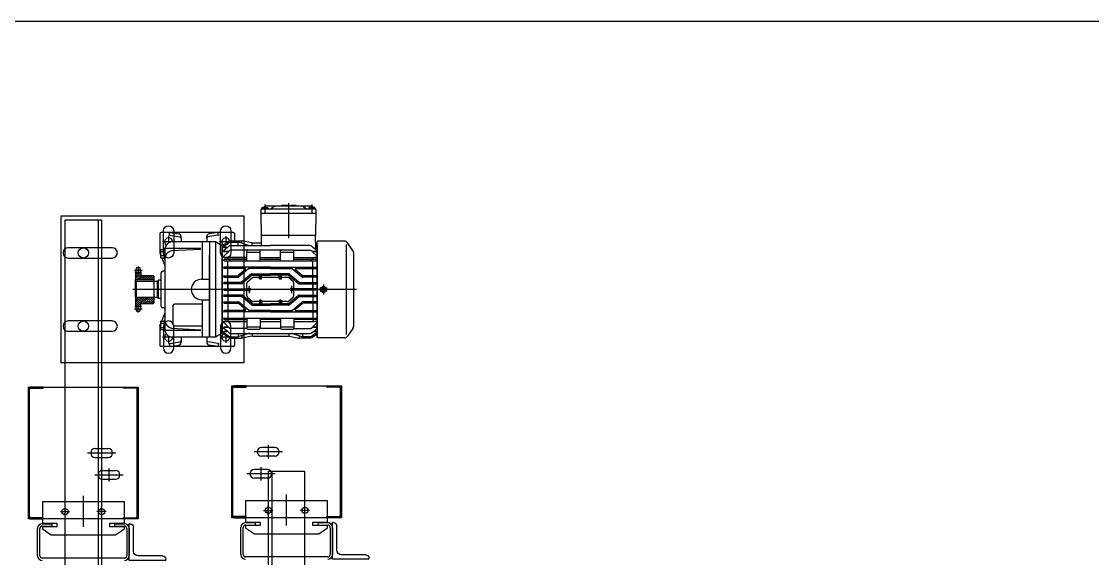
# Model space of a CAD drawing. Header units: millimetres. Extents: x -47382 to 204618, y -51045 to 127155.
# Drawn here: x 135784 to 137246, y 27938 to 28671 of the extents above; entities that cross this region are included whole.
import ezdxf

# ---------------------------------------------------------------- set-up
doc = ezdxf.new("R2010")
doc.units = ezdxf.units.MM
doc.header["$LTSCALE"] = 300
doc.header["$MEASUREMENT"] = 0
doc.header["$PDSIZE"] = -10
doc.layers.get('0').update_dxf_attribs({"linetype": 'CONTINUOUS'})
doc.layers.add('A-DETL-PEN8', color=8, linetype='CONTINUOUS')
doc.layers.add('A-ST-CONC', color=2, linetype='CONTINUOUS')

# ---------------------------------------------------------------- blocks, each defined once
blk = doc.blocks.new('SD')
for p, q in [((721.2, -129.6), (721.2, -146.8)), ((722.3, -127.3), (728.1, -122.4)), ((730.1, -121.7), (776.4, -121.7)), ((784.1, -127.3), (778.3, -122.4)), ((785.2, -129.6), (785.2, -146.8)), ((722.3, -149.1), (728.1, -154)), ((730.1, -154.7), (776.4, -154.7)), ((784.1, -149.1), (778.3, -154))]:
    blk.add_line(p, q)
for centre, start, end in [((724.2, -129.6), 130, 180), ((730.1, -124.7), 90, 130), ((776.4, -124.7), 50, 90), ((782.2, -129.6), 0, 50), ((724.2, -146.8), 180, 230), ((730.1, -151.7), 230, 270), ((776.4, -151.7), 270, 310), ((782.2, -146.8), 310, 0)]:
    blk.add_arc(centre, 3, start, end)
blk = doc.blocks.new('L50x6')
for p, q in [((0, 50), (1.5, 50)), ((0, 50), (0, 0)), ((6, 45.5), (6, 12.5)), ((0, 0), (50, 0)), ((12.5, 6), (45.5, 6)), ((50, 1.5), (50, 0))]:
    blk.add_line(p, q)
for centre, radius, start, end in [((1.5, 45.5), 4.5, 0, 90), ((12.5, 12.5), 6.5, 180, 270), ((45.5, 1.5), 4.5, 0, 90)]:
    blk.add_arc(centre, radius, start, end)
blk = doc.blocks.new('G$C69974227')
at = {"layer": 'A-DETL-PEN8'}
h = blk.add_hatch(color=256, dxfattribs=at)
h.paths.add_polyline_path([(1229, 4047.9), (1229, 4048.4), (1221.6, 4048.4), (1221.6, 4047.9)])
h.paths.add_polyline_path([(1208.9, 4048.4), (1208.9, 4047.9), (1219.7, 4047.9), (1219.7, 4048.4)])
h = blk.add_hatch(dxfattribs=at)
h.set_pattern_fill('ANSI31', color=256, scale=0.6, angle=180)
h.set_pattern_definition([(225, (519959.044, 36485.4222), (1.347038418, -1.347038418), [])])
h.paths.add_polyline_path([(1009.7, 3922.9), (1009.7, 3910.5), (1016.9, 3910.5), (1016.9, 3914.9), (1033.7, 3914.9), (1034.7, 3915.9), (1034.7, 3922.9)])
h.paths.add_polyline_path([(1034.7, 3947.4), (1034.7, 3951.9), (1033.7, 3952.9), (1016.9, 3952.9), (1016.9, 3957.4), (1009.7, 3957.4), (1009.7, 3947.4)])
for p, q in [((1218.2, 4051.9, 51500), (1218.2, 4003.9, 51500)), ((1180.8, 4043.1, 51500), (1180.7, 4037.9, 51500)), ((1255.7, 4037.9, 51500), (1180.7, 4037.9, 51500)), ((1180.7, 4037.9, 51500), (1181.2, 4007.9, 51500)), ((1255.5, 4043.4, 51500), (1180.9, 4043.4, 51500)), ((1181.2, 4043.8, 51500), (1181.9, 4044.5, 51500)), ((1181.9, 4045.5, 51500), (1182.5, 4045.8, 51500)), ((1183.6, 4045.8, 51500), (1185.9, 4047.7, 51500)), ((1186.2, 4049.9, 51500), (1186.2, 4039.1, 51500)), ((1249.8, 4047.9, 51500), (1186.5, 4047.9, 51500)), ((1190, 4045.5, 51500), (1189.5, 4045.8, 51500)), ((1193.2, 4043.4, 51500), (1198.8, 4047.9, 51500)), ((1219.7, 4048.4, 51500), (1208.9, 4048.4, 51500)), ((1208.9, 4048.4, 51500), (1208.9, 4047.9, 51500)), ((1229, 4047.9, 51500), (1208.9, 4047.9, 51500)), ((1219.7, 4048.4, 51500), (1219.7, 4047.9, 51500)), ((1221.6, 4048.4, 51500), (1221.6, 4047.9, 51500)), ((1229, 4048.4, 51500), (1221.6, 4048.4, 51500)), ((1229, 4048.4, 51500), (1229, 4047.9, 51500)), ((1243.2, 4043.4, 51500), (1237.5, 4047.9, 51500)), ((1246.1, 4045.5, 51500), (1246.7, 4045.8, 51500)), ((1250.2, 4049.9, 51500), (1250.2, 4039.1, 51500)), ((1252.7, 4045.8, 51500), (1250.4, 4047.7, 51500)), ((1254.2, 4045.5, 51500), (1253.7, 4045.8, 51500)), ((1255.2, 4043.8, 51500), (1254.2, 4044.6, 51500)), ((1255.7, 4037.9, 51500), (1255.2, 4007.9, 51500)), ((1255.6, 4043.1, 51500), (1255.7, 4037.9, 51500)), ((1157.7, 4033.9, 51500), (907.7, 4033.9, 51500)), ((907.7, 4033.9, 51500), (907.7, 3833.9, 51500)), ((913.3, 4028.9, 51500), (963.3, 4028.9, 51500)), ((913.3, 386.9, 51500), (913.3, 4028.9, 51500)), ((958.3, 4028.9, 51500), (958.3, 386.9, 51500)), ((963.3, 4028.9, 51500), (963.3, 386.9, 51500)), ((1157.7, 3833.9, 51500), (1157.7, 4033.9, 51500)), ((1042.7, 4009.9, 51500), (1042.7, 3983.9, 51500)), ((1142.7, 4011.9, 51500), (1044.7, 4011.9, 51500)), ((1056, 4008.5, 51500), (1056, 4011.5, 51500)), ((1056, 4008, 51500), (1067.7, 4006.1, 51500)), ((1056.7, 4011.9, 51500), (1068.3, 4010, 51500)), ((1056.7, 4007.9, 51500), (1070, 4005.7, 51500)), ((1121.7, 4007.9, 51500), (1108.3, 4005.7, 51500)), ((1121.7, 4011.9, 51500), (1110, 4010, 51500)), ((1121.7, 4011.9, 51500), (1110, 4010, 51500)), ((1122.3, 4008, 51500), (1110.7, 4006.1, 51500)), ((1122.3, 4008.5, 51500), (1122.3, 4011.5, 51500)), ((1144.7, 4009.9, 51500), (1144.7, 4000.4, 51500)), ((1181.2, 4007.9, 51500), (1180.9, 3993.9, 51500)), ((1181.2, 4007.9, 51500), (1255.2, 4007.9, 51500)), ((1255.5, 3988.7, 51500), (1255.2, 4007.9, 51500)), ((1063, 3998.9, 51500), (1046.4, 3998.9, 51500)), ((1054.7, 4006.9, 51500), (1054.7, 3997.6, 51500)), ((1110.7, 3998.9, 51500), (1059.7, 3998.9, 51500)), ((1071.7, 4003.7, 51500), (1071.7, 4006.1, 51500)), ((1071.7, 4003.7, 51500), (1071.7, 3998.9, 51500)), ((1100.6, 3998.9, 51500), (1100.6, 3947.9, 51500)), ((1106.7, 4006.1, 51500), (1106.7, 3998.9, 51500)), ((1106.7, 4003.7, 51500), (1106.7, 4006.1, 51500)), ((1110.7, 3998.9, 51500), (1110.7, 3980.9, 51500)), ((1118.7, 3998.9, 51500), (1110.7, 3998.9, 51500)), ((1110.7, 3998.9, 51500), (1110.7, 3868.9, 51500)), ((1110.7, 3997.2, 51500), (1110.7, 3870.7, 51500)), ((1118.7, 3998.9, 51500), (1118.7, 3868.9, 51500)), ((1127.7, 3993.4, 51500), (1118.7, 3998.9, 51500)), ((1136.2, 3998.9, 51500), (1124.4, 3998.9, 51500)), ((1127.7, 3994.4, 51500), (1132.5, 3994.4, 51500)), ((1127.7, 3994.4, 51500), (1127.7, 3873.4, 51500)), ((1127.7, 3994.4, 51500), (1127.7, 3873.4, 51500)), ((1127.7, 3994.4, 51500), (1132.5, 3994.4, 51500)), ((1127.7, 3993.9, 51500), (1127.7, 3873.9, 51500)), ((1127.7, 3991.9, 51500), (1127.7, 3993.9, 51500)), ((1127.7, 3991.9, 51500), (1127.7, 3993.9, 51500)), ((1127.7, 3991.9, 51500), (1127.7, 3993.9, 51500)), ((1127.7, 3993.9, 51500), (1127.7, 3873.9, 51500)), ((1127.7, 3993.4, 51500), (1127.7, 3874.4, 51500)), ((1137, 3999.5, 51500), (1129.7, 3994.4, 51500)), ((1137, 3999.5, 51500), (1129.7, 3994.4, 51500)), ((1129.9, 3992.7, 51500), (1136.9, 3997.6, 51500)), ((1136.9, 3992.8, 51500), (1129.9, 3987.1, 51500)), ((1132.7, 4006.9, 51500), (1132.7, 3996.5, 51500)), ((1139.8, 4000.4, 51500), (1154, 4000.4, 51500)), ((1139.8, 3998.5, 51500), (1149.1, 3998.5, 51500)), ((1140, 3993.9, 51500), (1193.7, 3993.9, 51500)), ((1149.9, 3993.9, 51500), (1149.9, 3998.4, 51500)), ((1163.7, 3994.1, 51500), (1150.6, 3998.3, 51500)), ((1154.5, 3997, 51500), (1154.5, 4000.4, 51500)), ((1168.2, 3997.8, 51500), (1155, 4000.3, 51500)), ((1168.7, 3993.9, 51500), (1168.7, 3997.7, 51500)), ((1169.1, 3997.7, 51500), (1181, 3997.7, 51500)), ((1247.3, 3993.9, 51500), (1193.7, 3993.9, 51500)), ((1250.5, 3992.8, 51500), (1257.4, 3987.1, 51500)), ((1257.7, 3994.4, 51500), (1255.4, 3994.4, 51500)), ((1294.8, 3999.9, 51500), (1257.7, 3999.9, 51500)), ((1294.8, 3999.9, 51500), (1257.7, 3999.9, 51500)), ((1257.7, 3999.9, 51500), (1257.7, 3998.9, 51500)), ((1257.7, 3867.9, 51500), (1257.7, 3998.9, 51500)), ((1257.7, 3867.9, 51500), (1257.7, 3998.9, 51500)), ((1257.7, 3994.4, 51500), (1257.7, 3873.4, 51500)), ((1297.1, 3995.4, 51500), (1297.1, 3872.5, 51500)), ((1306.3, 3987.2, 51500), (1298.9, 3997.8, 51500)), ((1306.3, 3987.2, 51500), (1298.9, 3997.8, 51500)), ((1042.8, 3983.2, 51500), (1043.7, 3981.1, 51500)), ((1043.7, 3987.9, 51500), (1044.1, 3988.7, 51500)), ((1043.7, 3987.9, 51500), (1043.7, 3977.9, 51500)), ((1044.1, 3988.7, 51500), (1048.7, 3988.7, 51500)), ((1044.1, 3985.8, 51500), (1048.7, 3985.8, 51500)), ((1044.1, 3980.1, 51500), (1048.7, 3980.1, 51500)), ((1048.7, 3989.9, 51500), (1049.7, 3989.9, 51500)), ((1048.7, 3989.9, 51500), (1048.7, 3975.9, 51500)), ((1098.6, 3989.9, 51500), (1049.7, 3989.9, 51500)), ((1049.7, 3989.9, 51500), (1049.7, 3975.9, 51500)), ((1049.7, 3988.9, 51500), (1049.7, 3878.9, 51500)), ((1058.7, 3987, 51500), (1098.6, 3988.8, 51500)), ((1110.7, 3868.9, 51500), (1110.7, 3980.9, 51500)), ((1127.7, 3875.9, 51500), (1127.7, 3991.9, 51500)), ((1127.7, 3875.9, 51500), (1127.7, 3991.9, 51500)), ((1136.8, 3986, 51500), (1129.9, 3979.3, 51500)), ((1134.9, 3991.1, 51500), (1130.6, 3991.1, 51500)), ((1130.6, 3985.6, 51500), (1136.3, 3985.6, 51500)), ((1135.4, 3985.6, 51500), (1130.6, 3985.6, 51500)), ((1135.7, 3984.9, 51500), (1135.7, 3985.6, 51500)), ((1161.8, 3987.5, 51500), (1140.3, 3987.5, 51500)), ((1161.7, 3973, 51500), (1161.7, 3986.9, 51500)), ((1161.7, 3984.9, 51500), (1179.7, 3984.9, 51500)), ((1162.7, 3987.9, 51500), (1178.7, 3987.9, 51500)), ((1207.8, 3987.5, 51500), (1179.5, 3987.5, 51500)), ((1179.7, 3973, 51500), (1179.7, 3986.9, 51500)), ((1207.7, 3973, 51500), (1207.7, 3986.9, 51500)), ((1207.7, 3984.9, 51500), (1225.7, 3984.9, 51500)), ((1208.7, 3987.9, 51500), (1224.7, 3987.9, 51500)), ((1225.5, 3987.5, 51500), (1247.1, 3987.5, 51500)), ((1225.7, 3973, 51500), (1225.7, 3986.9, 51500)), ((1250.6, 3986, 51500), (1257.4, 3979.3, 51500)), ((1256.8, 3985.6, 51500), (1251, 3985.6, 51500)), ((1251.9, 3985.6, 51500), (1256.8, 3985.6, 51500)), ((1307.2, 3984.4, 51500), (1307.2, 3883.5, 51500)), ((1011.3, 3963.8, 51500), (1015.3, 3963.8, 51500)), ((1013.3, 3965.4, 51500), (1013.3, 3955.6, 51500)), ((1043.7, 3977.9, 51500), (1044.1, 3977.2, 51500)), ((1044.1, 3977.2, 51500), (1048.7, 3977.2, 51500)), ((1045.3, 3977.2, 51500), (1049.7, 3966.3, 51500)), ((1048.7, 3975.9, 51500), (1049.7, 3975.9, 51500)), ((1161.7, 3977.7, 51500), (1130.6, 3977.7, 51500)), ((1130.6, 3977.7, 51500), (1161.7, 3977.7, 51500)), ((1130.6, 3977.7, 51500), (1161.7, 3977.7, 51500)), ((1131, 3977.7, 51500), (1130.6, 3977.7, 51500)), ((1130.6, 3977.7, 51500), (1132.5, 3977.7, 51500)), ((1161.7, 3974.8, 51500), (1130.6, 3974.8, 51500)), ((1130.6, 3973, 51500), (1161.7, 3973, 51500)), ((1193.7, 3964.5, 51500), (1130.6, 3964.5, 51500)), ((1135.7, 3974.8, 51500), (1135.7, 3977.7, 51500)), ((1135.7, 3964.5, 51500), (1135.7, 3973, 51500)), ((1138.2, 3974.8, 51500), (1138.2, 3973, 51500)), ((1138.2, 3964.5, 51500), (1138.2, 3962.7, 51500)), ((1161.7, 3973, 51500), (1207.7, 3973, 51500)), ((1179.7, 3977.7, 51500), (1207.7, 3977.7, 51500)), ((1207.7, 3974.8, 51500), (1179.7, 3974.8, 51500)), ((1193.7, 3964.5, 51500), (1256.8, 3964.5, 51500)), ((1207.7, 3973, 51500), (1256.8, 3973, 51500)), ((1225.7, 3977.7, 51500), (1253.9, 3977.7, 51500)), ((1256.8, 3974.8, 51500), (1225.7, 3974.8, 51500)), ((1249.1, 3974.8, 51500), (1249.1, 3973, 51500)), ((1249.1, 3964.5, 51500), (1249.1, 3962.7, 51500)), ((1251.7, 3974.8, 51500), (1251.7, 3977.7, 51500)), ((1251.7, 3974.8, 51500), (1251.7, 3977.7, 51500)), ((1251.7, 3964.5, 51500), (1251.7, 3973, 51500)), ((1256.8, 3977.7, 51500), (1253.9, 3977.7, 51500)), ((1255.4, 3977.7, 51500), (1256.8, 3977.7, 51500)), ((1008, 3960.5, 51500), (1018.5, 3960.5, 51500)), ((1009.7, 3957.4, 51500), (1016.9, 3957.4, 51500)), ((1009.7, 3957.4, 51500), (1009.7, 3910.5, 51500)), ((1016.9, 3957.4, 51500), (1016.9, 3952.9, 51500)), ((1016.9, 3952.9, 51500), (1033.7, 3952.9, 51500)), ((1033.7, 3952.9, 51500), (1034.7, 3951.9, 51500)), ((1034.7, 3951.9, 51500), (1034.7, 3915.9, 51500)), ((1044.7, 3910.9, 51500), (1044.7, 3956.9, 51500)), ((1047.7, 3958.9, 51500), (1046.7, 3958.9, 51500)), ((1158.9, 3962.7, 51500), (1130.6, 3962.7, 51500)), ((1130.6, 3952.6, 51500), (1149.2, 3952.6, 51500)), ((1130.6, 3950.8, 51500), (1149.9, 3950.8, 51500)), ((1135.7, 3952.6, 51500), (1135.7, 3962.7, 51500)), ((1135.7, 3943.4, 51500), (1135.7, 3950.8, 51500)), ((1135.7, 3943.4, 51500), (1135.7, 3950.8, 51500)), ((1138.2, 3952.6, 51500), (1138.2, 3950.8, 51500)), ((1159.5, 3961, 51500), (1149.8, 3952.9, 51500)), ((1164.1, 3962.5, 51500), (1150.5, 3951.1, 51500)), ((1168.1, 3955.1, 51500), (1154.4, 3943.7, 51500)), ((1168.7, 3953.3, 51500), (1155.1, 3941.9, 51500)), ((1193.7, 3962.7, 51500), (1164.8, 3962.7, 51500)), ((1168.7, 3955.3, 51500), (1193.7, 3955.3, 51500)), ((1169.4, 3953.5, 51500), (1193.7, 3953.5, 51500)), ((1178.7, 3948.4, 51500), (1178.7, 3953.5, 51500)), ((1178.7, 3951.9, 51500), (1181.7, 3951.9, 51500)), ((1178.7, 3950.6, 51500), (1181.7, 3950.6, 51500)), ((1180.2, 3947.4, 51500), (1180.2, 3953.5, 51500)), ((1181.7, 3948.4, 51500), (1181.7, 3953.5, 51500)), ((1193.7, 3962.7, 51500), (1222.6, 3962.7, 51500)), ((1218.6, 3955.3, 51500), (1193.7, 3955.3, 51500)), ((1218, 3953.5, 51500), (1193.7, 3953.5, 51500)), ((1205.7, 3948.4, 51500), (1205.7, 3953.5, 51500)), ((1205.7, 3951.9, 51500), (1208.7, 3951.9, 51500)), ((1205.7, 3950.6, 51500), (1208.7, 3950.6, 51500)), ((1207.2, 3947.4, 51500), (1207.2, 3953.5, 51500)), ((1208.7, 3948.4, 51500), (1208.7, 3953.5, 51500)), ((1218.6, 3953.3, 51500), (1232.2, 3941.9, 51500)), ((1219.3, 3955.1, 51500), (1232.9, 3943.7, 51500)), ((1223.2, 3962.5, 51500), (1236.8, 3951.1, 51500)), ((1227.8, 3961, 51500), (1237.5, 3952.9, 51500)), ((1228.5, 3962.7, 51500), (1256.8, 3962.7, 51500)), ((1256.8, 3950.8, 51500), (1237.5, 3950.8, 51500)), ((1256.8, 3952.6, 51500), (1238.1, 3952.6, 51500)), ((1249.1, 3952.6, 51500), (1249.1, 3950.8, 51500)), ((1251.7, 3952.6, 51500), (1251.7, 3962.7, 51500)), ((1251.7, 3943.4, 51500), (1251.7, 3950.8, 51500)), ((1251.7, 3943.4, 51500), (1251.7, 3950.8, 51500)), ((1009.7, 3947.4, 51500), (1034.7, 3947.4, 51500)), ((1009.7, 3943.9, 51500), (1009.7, 3947.4, 51500)), ((1010.7, 3944.9, 51500), (1009.7, 3943.9, 51500)), ((1034.7, 3944.9, 51500), (1009.7, 3944.9, 51500)), ((1009.7, 3923.9, 51500), (1009.7, 3943.9, 51500)), ((1010.7, 3922.9, 51500), (1010.7, 3944.9, 51500)), ((1039.7, 3944.9, 51500), (1010.7, 3944.9, 51500)), ((1034.7, 3944.9, 51500), (1034.7, 3947.4, 51500)), ((1040.7, 3946.4, 51500), (1039.7, 3945.4, 51500)), ((1039.7, 3922.4, 51500), (1039.7, 3945.4, 51500)), ((1044.7, 3946.4, 51500), (1040.7, 3946.4, 51500)), ((1040.7, 3921.4, 51500), (1040.7, 3946.4, 51500)), ((1044.7, 3921.4, 51500), (1044.7, 3946.4, 51500)), ((1099.7, 3947.9, 51500), (1110.7, 3947.9, 51500)), ((1110.7, 3947.9, 51500), (1110.7, 3919.9, 51500)), ((1153.8, 3943.4, 51500), (1130.6, 3943.4, 51500)), ((1154.5, 3941.6, 51500), (1130.6, 3941.6, 51500)), ((1130.6, 3934.8, 51500), (1161.7, 3934.8, 51500)), ((1135.7, 3934.8, 51500), (1135.7, 3941.6, 51500)), ((1135.7, 3941.6, 51500), (1135.7, 3934.8, 51500)), ((1135.7, 3934.8, 51500), (1135.7, 3941.6, 51500)), ((1138.2, 3943.4, 51500), (1138.2, 3941.6, 51500)), ((1138.2, 3933, 51500), (1138.2, 3934.8, 51500)), ((1138.2, 3934.8, 51500), (1138.2, 3933, 51500)), ((1156.7, 3933, 51500), (1156.7, 3934.8, 51500)), ((1159.7, 3933, 51500), (1159.7, 3934.8, 51500)), ((1164.7, 3938.9, 51500), (1164.7, 3928.9, 51500)), ((1164.7, 3931.2, 51500), (1164.7, 3936.6, 51500)), ((1178.7, 3948.4, 51500), (1181.7, 3948.4, 51500)), ((1178.7, 3948.4, 51500), (1181.7, 3948.4, 51500)), ((1205.7, 3948.4, 51500), (1208.7, 3948.4, 51500)), ((1205.7, 3948.4, 51500), (1208.7, 3948.4, 51500)), ((1222.7, 3938.9, 51500), (1222.7, 3928.9, 51500)), ((1222.7, 3931.2, 51500), (1222.7, 3936.6, 51500)), ((1222.7, 3931.2, 51500), (1222.7, 3936.6, 51500)), ((1222.7, 3931.2, 51500), (1222.7, 3936.6, 51500)), ((1222.7, 3931.2, 51500), (1222.7, 3936.6, 51500)), ((1256.8, 3934.8, 51500), (1225.7, 3934.8, 51500)), ((1227.7, 3933, 51500), (1227.7, 3934.8, 51500)), ((1230.7, 3933, 51500), (1230.7, 3934.8, 51500)), ((1232.9, 3941.6, 51500), (1256.8, 3941.6, 51500)), ((1233.5, 3943.4, 51500), (1256.8, 3943.4, 51500)), ((1249.1, 3943.4, 51500), (1249.1, 3941.6, 51500)), ((1249.1, 3933, 51500), (1249.1, 3934.8, 51500)), ((1249.1, 3934.8, 51500), (1249.1, 3933, 51500)), ((1251.7, 3941.6, 51500), (1251.7, 3934.8, 51500)), ((1251.7, 3934.8, 51500), (1251.7, 3941.6, 51500)), ((1251.7, 3934.8, 51500), (1251.7, 3941.6, 51500)), ((1265, 3934.1, 51500), (1264, 3935.1, 51500)), ((1266, 3935.1, 51500), (1265, 3936.1, 51500)), ((1266.2, 3940.8, 51500), (1266.2, 3927, 51500)), ((1266.3, 3935.1, 51500), (1267.3, 3936.1, 51500)), ((1267.4, 3934.1, 51500), (1268.3, 3935.1, 51500)), ((1311.2, 3933.9, 51500), (1005.7, 3933.9, 51500)), ((1010.7, 3922.9, 51500), (1009.7, 3923.9, 51500)), ((1034.7, 3922.9, 51500), (1009.7, 3922.9, 51500)), ((1039.7, 3922.9, 51500), (1010.7, 3922.9, 51500)), ((1040.7, 3921.4, 51500), (1039.7, 3922.4, 51500)), ((1044.7, 3921.4, 51500), (1040.7, 3921.4, 51500)), ((1099.7, 3919.9, 51500), (1110.7, 3919.9, 51500)), ((1100.6, 3919.9, 51500), (1100.6, 3868.9, 51500)), ((1130.6, 3933, 51500), (1161.7, 3933, 51500)), ((1154.5, 3926.2, 51500), (1130.6, 3926.2, 51500)), ((1153.8, 3924.4, 51500), (1130.6, 3924.4, 51500)), ((1135.7, 3933, 51500), (1135.7, 3926.2, 51500)), ((1135.7, 3924.4, 51500), (1135.7, 3917, 51500)), ((1135.7, 3924.4, 51500), (1135.7, 3917, 51500)), ((1138.2, 3924.4, 51500), (1138.2, 3926.2, 51500)), ((1168.1, 3912.8, 51500), (1154.4, 3924.2, 51500)), ((1168.7, 3914.6, 51500), (1155.1, 3926, 51500)), ((1167.4, 3933.9, 51500), (1162, 3933.9, 51500)), ((1180.2, 3920.4, 51500), (1180.2, 3914.3, 51500)), ((1207.2, 3920.4, 51500), (1207.2, 3914.3, 51500)), ((1218.6, 3914.6, 51500), (1232.2, 3926, 51500)), ((1219.3, 3912.8, 51500), (1232.9, 3924.2, 51500)), ((1225.4, 3933.9, 51500), (1220, 3933.9, 51500)), ((1225.4, 3933.9, 51500), (1220, 3933.9, 51500)), ((1225.4, 3933.9, 51500), (1220, 3933.9, 51500)), ((1225.4, 3933.9, 51500), (1220, 3933.9, 51500)), ((1256.8, 3933, 51500), (1225.7, 3933, 51500)), ((1232.9, 3926.2, 51500), (1256.8, 3926.2, 51500)), ((1233.5, 3924.4, 51500), (1256.8, 3924.4, 51500)), ((1249.1, 3924.4, 51500), (1249.1, 3926.2, 51500)), ((1251.7, 3933, 51500), (1251.7, 3926.2, 51500)), ((1251.7, 3924.4, 51500), (1251.7, 3917, 51500)), ((1251.7, 3924.4, 51500), (1251.7, 3917, 51500)), ((1257.7, 3933.9, 51500), (1257.7, 3867.9, 51500)), ((1257.7, 3933.9, 51500), (1257.7, 3867.9, 51500)), ((1264, 3932.8, 51500), (1265, 3933.8, 51500)), ((1265, 3931.8, 51500), (1266, 3932.7, 51500)), ((1267.3, 3931.8, 51500), (1266.3, 3932.7, 51500)), ((1268.3, 3932.8, 51500), (1267.4, 3933.8, 51500)), ((1008, 3907.4, 51500), (1018.5, 3907.4, 51500)), ((1009.7, 3910.5, 51500), (1016.9, 3910.5, 51500)), ((1013.3, 3902.5, 51500), (1013.3, 3912.3, 51500)), ((1016.9, 3914.9, 51500), (1033.7, 3914.9, 51500)), ((1016.9, 3910.5, 51500), (1016.9, 3914.9, 51500)), ((1034.7, 3915.9, 51500), (1033.7, 3914.9, 51500)), ((1047.7, 3908.9, 51500), (1046.7, 3908.9, 51500)), ((1060.6, 3911.9, 51500), (1060.6, 3885.9, 51500)), ((1100.6, 3913.9, 51500), (1062.6, 3913.9, 51500)), ((1130.6, 3917, 51500), (1149.9, 3917, 51500)), ((1130.6, 3915.2, 51500), (1149.2, 3915.2, 51500)), ((1158.9, 3905.1, 51500), (1130.6, 3905.1, 51500)), ((1135.7, 3915.2, 51500), (1135.7, 3905.1, 51500)), ((1138.2, 3915.2, 51500), (1138.2, 3917, 51500)), ((1138.2, 3903.3, 51500), (1138.2, 3905.1, 51500)), ((1159.5, 3906.9, 51500), (1149.8, 3915, 51500)), ((1164.1, 3905.4, 51500), (1150.5, 3916.8, 51500)), ((1193.7, 3905.1, 51500), (1164.8, 3905.1, 51500)), ((1168.7, 3912.5, 51500), (1193.7, 3912.5, 51500)), ((1169.4, 3914.3, 51500), (1193.7, 3914.3, 51500)), ((1178.7, 3919.4, 51500), (1181.7, 3919.4, 51500)), ((1178.7, 3919.4, 51500), (1178.7, 3914.3, 51500)), ((1178.7, 3919.4, 51500), (1181.7, 3919.4, 51500)), ((1178.7, 3917.2, 51500), (1181.7, 3917.2, 51500)), ((1178.7, 3915.9, 51500), (1181.7, 3915.9, 51500)), ((1181.7, 3919.4, 51500), (1181.7, 3914.3, 51500)), ((1218, 3914.3, 51500), (1193.7, 3914.3, 51500)), ((1218.6, 3912.5, 51500), (1193.7, 3912.5, 51500)), ((1193.7, 3905.1, 51500), (1222.6, 3905.1, 51500)), ((1205.7, 3919.4, 51500), (1205.7, 3914.3, 51500)), ((1205.7, 3919.4, 51500), (1208.7, 3919.4, 51500)), ((1205.7, 3919.4, 51500), (1208.7, 3919.4, 51500)), ((1205.7, 3917.2, 51500), (1208.7, 3917.2, 51500)), ((1205.7, 3915.9, 51500), (1208.7, 3915.9, 51500)), ((1208.7, 3919.4, 51500), (1208.7, 3914.3, 51500)), ((1223.2, 3905.4, 51500), (1236.8, 3916.8, 51500)), ((1227.8, 3906.9, 51500), (1237.5, 3915, 51500)), ((1228.5, 3905.1, 51500), (1256.8, 3905.1, 51500)), ((1256.8, 3917, 51500), (1237.5, 3917, 51500)), ((1256.8, 3915.2, 51500), (1238.1, 3915.2, 51500)), ((1249.1, 3915.2, 51500), (1249.1, 3917, 51500)), ((1249.1, 3903.3, 51500), (1249.1, 3905.1, 51500)), ((1251.7, 3915.2, 51500), (1251.7, 3905.1, 51500)), ((1011.3, 3904.1, 51500), (1015.3, 3904.1, 51500)), ((1043.7, 3889.9, 51500), (1044.1, 3890.7, 51500)), ((1044.1, 3890.7, 51500), (1048.7, 3890.7, 51500)), ((1045.3, 3890.7, 51500), (1049.7, 3901.6, 51500)), ((1048.7, 3891.9, 51500), (1049.7, 3891.9, 51500)), ((1048.7, 3891.9, 51500), (1048.7, 3877.9, 51500)), ((1049.7, 3891.9, 51500), (1049.7, 3877.9, 51500)), ((1193.7, 3903.3, 51500), (1130.6, 3903.3, 51500)), ((1130.6, 3894.8, 51500), (1161.7, 3894.8, 51500)), ((1161.7, 3893, 51500), (1130.6, 3893, 51500)), ((1135.7, 3903.3, 51500), (1135.7, 3894.8, 51500)), ((1135.7, 3893, 51500), (1135.7, 3890.1, 51500)), ((1138.2, 3893, 51500), (1138.2, 3894.8, 51500)), ((1161.7, 3894.8, 51500), (1207.7, 3894.8, 51500)), ((1161.7, 3894.8, 51500), (1161.7, 3880.9, 51500)), ((1179.7, 3894.8, 51500), (1179.7, 3880.9, 51500)), ((1207.7, 3893, 51500), (1179.7, 3893, 51500)), ((1193.7, 3903.3, 51500), (1256.8, 3903.3, 51500)), ((1207.7, 3894.8, 51500), (1256.8, 3894.8, 51500)), ((1207.7, 3894.8, 51500), (1207.7, 3880.9, 51500)), ((1225.7, 3894.8, 51500), (1225.7, 3880.9, 51500)), ((1256.8, 3893, 51500), (1225.7, 3893, 51500)), ((1249.1, 3893, 51500), (1249.1, 3894.8, 51500)), ((1251.7, 3903.3, 51500), (1251.7, 3894.8, 51500)), ((1251.7, 3893, 51500), (1251.7, 3890.1, 51500)), ((1042.7, 3883.9, 51500), (1042.7, 3857.9, 51500)), ((1042.8, 3884.7, 51500), (1043.7, 3886.8, 51500)), ((1043.7, 3889.9, 51500), (1043.7, 3879.9, 51500)), ((1043.7, 3879.9, 51500), (1044.1, 3879.2, 51500)), ((1044.1, 3887.8, 51500), (1048.7, 3887.8, 51500)), ((1044.1, 3882.1, 51500), (1048.7, 3882.1, 51500)), ((1044.1, 3879.2, 51500), (1048.7, 3879.2, 51500)), ((1048.7, 3877.9, 51500), (1049.7, 3877.9, 51500)), ((1098.6, 3877.9, 51500), (1049.7, 3877.9, 51500)), ((1058.7, 3880.9, 51500), (1098.6, 3879, 51500)), ((1100.6, 3883.9, 51500), (1062.6, 3883.9, 51500)), ((1127.7, 3873.9, 51500), (1127.7, 3875.9, 51500)), ((1127.7, 3873.9, 51500), (1127.7, 3875.9, 51500)), ((1127.7, 3873.9, 51500), (1127.7, 3875.9, 51500)), ((1136.8, 3881.9, 51500), (1129.9, 3888.6, 51500)), ((1136.9, 3875.1, 51500), (1129.9, 3880.7, 51500)), ((1130.6, 3890.1, 51500), (1161.7, 3890.1, 51500)), ((1130.6, 3890.1, 51500), (1132.5, 3890.1, 51500)), ((1130.6, 3890.1, 51500), (1161.7, 3890.1, 51500)), ((1161.7, 3890.1, 51500), (1130.6, 3890.1, 51500)), ((1131, 3890.1, 51500), (1130.6, 3890.1, 51500)), ((1135.4, 3882.3, 51500), (1130.6, 3882.3, 51500)), ((1130.6, 3882.3, 51500), (1136.3, 3882.3, 51500)), ((1134.9, 3876.7, 51500), (1130.6, 3876.7, 51500)), ((1130.6, 3876.7, 51500), (1134.4, 3876.7, 51500)), ((1135.7, 3882.9, 51500), (1135.7, 3882.3, 51500)), ((1161.8, 3880.4, 51500), (1140.3, 3880.4, 51500)), ((1161.7, 3882.9, 51500), (1179.7, 3882.9, 51500)), ((1162.7, 3879.9, 51500), (1178.7, 3879.9, 51500)), ((1207.8, 3880.4, 51500), (1179.5, 3880.4, 51500)), ((1179.7, 3890.1, 51500), (1207.7, 3890.1, 51500)), ((1207.7, 3882.9, 51500), (1225.7, 3882.9, 51500)), ((1208.7, 3879.9, 51500), (1224.7, 3879.9, 51500)), ((1225.5, 3880.4, 51500), (1247.1, 3880.4, 51500)), ((1225.7, 3890.1, 51500), (1253.9, 3890.1, 51500)), ((1250.5, 3875.1, 51500), (1257.4, 3880.7, 51500)), ((1250.6, 3881.9, 51500), (1257.4, 3888.6, 51500)), ((1251, 3882.3, 51500), (1256.7, 3882.3, 51500)), ((1256.8, 3882.3, 51500), (1251, 3882.3, 51500)), ((1251.7, 3882.9, 51500), (1251.7, 3882.3, 51500)), ((1252.5, 3876.7, 51500), (1256.8, 3876.7, 51500)), ((1256.8, 3890.1, 51500), (1253.9, 3890.1, 51500)), ((1255.4, 3890.1, 51500), (1256.8, 3890.1, 51500)), ((1306.3, 3880.6, 51500), (1298.9, 3870.1, 51500)), ((1063, 3868.9, 51500), (1046.4, 3868.9, 51500)), ((1054.7, 3870.3, 51500), (1054.7, 3861, 51500)), ((1056, 3859.9, 51500), (1067.7, 3861.8, 51500)), ((1056.7, 3860, 51500), (1070, 3862.2, 51500)), ((1110.7, 3868.9, 51500), (1059.7, 3868.9, 51500)), ((1071.7, 3868.9, 51500), (1071.7, 3861.8, 51500)), ((1106.7, 3868.9, 51500), (1106.7, 3861.8, 51500)), ((1121.7, 3860, 51500), (1108.3, 3862.2, 51500)), ((1118.7, 3868.9, 51500), (1110.7, 3868.9, 51500)), ((1122.3, 3859.9, 51500), (1110.7, 3861.8, 51500)), ((1127.7, 3874.4, 51500), (1118.7, 3868.9, 51500)), ((1124.9, 3869, 51500), (1136.1, 3869, 51500)), ((1127.7, 3873.4, 51500), (1132.5, 3873.4, 51500)), ((1127.7, 3873.4, 51500), (1130.3, 3873.4, 51500)), ((1127.7, 3873.4, 51500), (1130.3, 3873.4, 51500)), ((1127.7, 3873.4, 51500), (1130.3, 3873.4, 51500)), ((1127.7, 3873.4, 51500), (1132.5, 3873.4, 51500)), ((1127.7, 3873.4, 51500), (1130.3, 3873.4, 51500)), ((1137, 3868.4, 51500), (1129.7, 3873.4, 51500)), ((1129.9, 3875.2, 51500), (1136.9, 3870.3, 51500)), ((1132.7, 3871.3, 51500), (1132.7, 3861, 51500)), ((1139.8, 3869.4, 51500), (1149.1, 3869.4, 51500)), ((1139.8, 3867.5, 51500), (1154, 3867.5, 51500)), ((1140, 3874, 51500), (1164.4, 3874, 51500)), ((1144.7, 3867.5, 51500), (1144.7, 3857.9, 51500)), ((1149.9, 3874, 51500), (1149.9, 3869.4, 51500)), ((1163.7, 3873.8, 51500), (1150.6, 3869.6, 51500)), ((1154.5, 3870.8, 51500), (1154.5, 3867.5, 51500)), ((1168.2, 3870.1, 51500), (1155, 3867.6, 51500)), ((1164.4, 3874, 51500), (1247.3, 3874, 51500)), ((1168.7, 3874, 51500), (1168.7, 3870.2, 51500)), ((1169.1, 3870.2, 51500), (1218.2, 3870.2, 51500)), ((1218.7, 3874, 51500), (1218.7, 3870.2, 51500)), ((1219.1, 3870.1, 51500), (1232.4, 3867.6, 51500)), ((1223.7, 3873.8, 51500), (1236.7, 3869.6, 51500)), ((1232.9, 3870.8, 51500), (1232.9, 3867.5, 51500)), ((1247.5, 3867.5, 51500), (1233.3, 3867.5, 51500)), ((1237.4, 3874, 51500), (1237.4, 3869.4, 51500)), ((1247.5, 3869.4, 51500), (1238.2, 3869.4, 51500)), ((1257.4, 3875.2, 51500), (1250.4, 3870.3, 51500)), ((1250.4, 3868.4, 51500), (1257.7, 3873.4, 51500)), ((1257.7, 3873.4, 51500), (1254.9, 3873.4, 51500)), ((1257.7, 3873.4, 51500), (1254.9, 3873.4, 51500)), ((1257.7, 3873.4, 51500), (1257, 3873.4, 51500)), ((1294.8, 3867.9, 51500), (1257.7, 3867.9, 51500)), ((1142.7, 3855.9, 51500), (1044.7, 3855.9, 51500)), ((1056, 3859.4, 51500), (1056, 3856.4, 51500)), ((1056.7, 3855.9, 51500), (1068.3, 3857.8, 51500)), ((1056.7, 3855.9, 51500), (1068.3, 3857.8, 51500)), ((1121.7, 3855.9, 51500), (1110, 3857.8, 51500)), ((1121.7, 3855.9, 51500), (1110, 3857.8, 51500)), ((1121.7, 3855.9, 51500), (1110, 3857.8, 51500)), ((1122.3, 3859.4, 51500), (1122.3, 3856.4, 51500)), ((1157.7, 3833.9, 51500), (907.7, 3833.9, 51500)), ((954.3, 3716.6, 51500), (972.3, 3716.6, 51500)), ((963.3, 3719.6, 51500), (963.3, 3701.6, 51500)), ((1199.8, 3718.1, 51500), (1181.8, 3718.1, 51500)), ((1190.8, 3721.1, 51500), (1190.8, 3703.1, 51500)), ((943.8, 3710.6, 51500), (982.8, 3710.6, 51500)), ((954.3, 3704.6, 51500), (972.3, 3704.6, 51500)), ((1210.3, 3712.1, 51500), (1171.3, 3712.1, 51500)), ((1199.8, 3706.1, 51500), (1181.8, 3706.1, 51500)), ((964.3, 3686.6, 51500), (982.3, 3686.6, 51500)), ((973.3, 3689.6, 51500), (973.3, 3671.6, 51500)), ((1189.8, 3688.1, 51500), (1171.8, 3688.1, 51500)), ((1180.8, 3691.1, 51500), (1180.8, 3673.1, 51500)), ((953.8, 3680.6, 51500), (992.8, 3680.6, 51500)), ((964.3, 3674.6, 51500), (982.3, 3674.6, 51500)), ((1200.3, 3682.1, 51500), (1161.3, 3682.1, 51500)), ((1189.8, 3676.1, 51500), (1171.8, 3676.1, 51500)), ((1190.8, 3685.4, 51500), (1190.8, 385.4, 51500)), ((1240.8, 3685.4, 51500), (1190.8, 3685.4, 51500)), ((1195.8, 3685.4, 51500), (1195.8, 385.4, 51500)), ((1240.8, 385.4, 51500), (1240.8, 3685.4, 51500)), ((938.3, 3609.8, 51500), (938.3, 3652.2, 51500)), ((1215.8, 3611.3, 51500), (1215.8, 3653.7, 51500)), ((906.9, 3630.6, 51500), (919.6, 3630.6, 51500)), ((913.3, 3624.2, 51500), (913.3, 3637, 51500)), ((969.6, 3630.6, 51500), (956.9, 3630.6, 51500)), ((963.3, 3624.2, 51500), (963.3, 3637, 51500)), ((1184.4, 3632.1, 51500), (1197.1, 3632.1, 51500)), ((1190.8, 3625.7, 51500), (1190.8, 3638.5, 51500)), ((1247.1, 3632.1, 51500), (1234.4, 3632.1, 51500)), ((1240.8, 3625.7, 51500), (1240.8, 3638.5, 51500)), ((882.2, 3613.9, 51500), (895.8, 3613.9, 51500)), ((895.8, 3610.7, 51500), (895.8, 3613.9, 51500)), ((980.8, 3613.9, 51500), (980.8, 3610.7, 51500)), ((980.8, 3613.9, 51500), (994.4, 3613.9, 51500)), ((1159.7, 3615.4, 51500), (1173.3, 3615.4, 51500)), ((1173.3, 3612.2, 51500), (1173.3, 3615.4, 51500)), ((1258.3, 3615.4, 51500), (1271.9, 3615.4, 51500)), ((1258.3, 3615.4, 51500), (1258.3, 3612.2, 51500)), ((875.8, 3570.3, 51500), (875.8, 3607.5, 51500)), ((879, 3570.3, 51500), (879, 3607.5, 51500)), ((882.2, 3610.7, 51500), (895.8, 3610.7, 51500)), ((980.8, 3610.7, 51500), (994.4, 3610.7, 51500)), ((997.6, 3607.5, 51500), (997.6, 3570.3, 51500)), ((1000.8, 3607.5, 51500), (1000.8, 3570.3, 51500)), ((1153.3, 3571.8, 51500), (1153.3, 3609, 51500)), ((1156.5, 3571.8, 51500), (1156.5, 3609, 51500)), ((1159.7, 3612.2, 51500), (1173.3, 3612.2, 51500)), ((1258.3, 3612.2, 51500), (1271.9, 3612.2, 51500)), ((1275.1, 3609, 51500), (1275.1, 3571.8, 51500)), ((1278.3, 3609, 51500), (1278.3, 3571.8, 51500)), ((1271.9, 3568.6, 51500), (1159.7, 3568.6, 51500)), ((994.4, 3567.1, 51500), (882.2, 3567.1, 51500))]:
    blk.add_line(p, q, dxfattribs=at)
at = {"layer": 'A-DETL-PEN8', "extrusion": (1, -9.33936e-16, 0)}
for p, q in [((1181.9, 4045.5, 51500), (1181.9, 4043.4, 51500)), ((1184, 4045.5, 51500), (1184, 4043.4, 51500)), ((1188, 4045.5, 51500), (1188, 4043.4, 51500)), ((1190, 4045.5, 51500), (1190, 4043.4, 51500))]:
    blk.add_line(p, q, dxfattribs=at)
at = {"layer": 'A-DETL-PEN8', "extrusion": (9.33936e-16, 1, 0)}
for p, q in [((1182.5, 4045.8, 51500), (1189.5, 4045.8, 51500)), ((1253.7, 4045.8, 51500), (1246.7, 4045.8, 51500))]:
    blk.add_line(p, q, dxfattribs=at)
at = {"layer": 'A-DETL-PEN8', "extrusion": (-1, 9.33936e-16, 0)}
for p, q in [((1246.1, 4045.5, 51500), (1246.1, 4043.4, 51500)), ((1248.2, 4045.5, 51500), (1248.2, 4043.4, 51500)), ((1252.2, 4045.5, 51500), (1252.2, 4043.4, 51500)), ((1254.2, 4045.5, 51500), (1254.2, 4043.4, 51500)), ((1262.2, 3931.6, 51500), (1262.2, 3936.2, 51500)), ((1270.2, 3936.2, 51500), (1270.2, 3931.6, 51500))]:
    blk.add_line(p, q, dxfattribs=at)
at = {"layer": 'A-DETL-PEN8', "extrusion": (0.5, -0.866025, 0)}
for p, q in [((1262.2, 3936.2, 51500), (1266.2, 3938.6, 51500)), ((1270.2, 3931.6, 51500), (1266.2, 3929.3, 51500))]:
    blk.add_line(p, q, dxfattribs=at)
at = {"layer": 'A-DETL-PEN8', "extrusion": (-0.5, -0.866025, 0)}
for p, q in [((1266.2, 3938.6, 51500), (1270.2, 3936.2, 51500)), ((1266.2, 3929.3, 51500), (1262.2, 3931.6, 51500))]:
    blk.add_line(p, q, dxfattribs=at)
at = {"layer": 'A-DETL-PEN8', "elevation": 51500}
for points in [[(1047.7, 3983.9), (1047.7, 4013.9, -1), (1061.7, 4013.9), (1061.7, 3983.9, -1)], [(1125.7, 3983.9), (1125.7, 4013.9, -1), (1139.7, 4013.9), (1139.7, 3983.9, -1)], [(977.7, 3990.9), (917.7, 3990.9, 1), (917.7, 3976.9), (977.7, 3976.9, 1)], [(977.7, 3890.9), (917.7, 3890.9, 1), (917.7, 3876.9), (977.7, 3876.9, 1)], [(1047.7, 3883.9), (1047.7, 3853.9, 1), (1061.7, 3853.9), (1061.7, 3883.9, 1)], [(1125.7, 3883.9), (1125.7, 3853.9, 1), (1139.7, 3853.9), (1139.7, 3883.9, 1)], [(864.9, 3797.4, -0.414214), (866.5, 3799), (883.3, 3799), (883.3, 3800.6), (866.5, 3800.6, 0.414214), (863.3, 3797.4), (863.3, 3623.8, 0.414214), (866.5, 3620.6), (883.3, 3620.6), (883.3, 3622.2), (866.5, 3622.2, -0.414214), (864.9, 3623.8)], [(1011.7, 3797.4, 0.414214), (1010.1, 3799), (993.3, 3799), (993.3, 3800.6), (1010.1, 3800.6, -0.414214), (1013.3, 3797.4), (1013.3, 3623.8, -0.414214), (1010.1, 3620.6), (993.3, 3620.6), (993.3, 3622.2), (1010.1, 3622.2, 0.414214), (1011.7, 3623.8)], [(1142.4, 3798.9, -0.414214), (1144, 3800.5), (1160.8, 3800.5), (1160.8, 3802.1), (1144, 3802.1, 0.414214), (1140.8, 3798.9), (1140.8, 3625.3, 0.414214), (1144, 3622.1), (1160.8, 3622.1), (1160.8, 3623.7), (1144, 3623.7, -0.414214), (1142.4, 3625.3)], [(1289.2, 3798.9, 0.414214), (1287.6, 3800.5), (1270.8, 3800.5), (1270.8, 3802.1), (1287.6, 3802.1, -0.414214), (1290.8, 3798.9), (1290.8, 3625.3, -0.414214), (1287.6, 3622.1), (1270.8, 3622.1), (1270.8, 3623.7), (1287.6, 3623.7, 0.414214), (1289.2, 3625.3)]]:
    blk.add_lwpolyline(points, format="xyb", close=True, dxfattribs=at)
for points in [[(1013.3, 3620.6), (863.3, 3620.6), (863.3, 3800.6), (1013.3, 3800.6)], [(1290.8, 3622.1), (1140.8, 3622.1), (1140.8, 3802.1), (1290.8, 3802.1)], [(882.3, 3606.8), (894.3, 3598.8), (982.3, 3598.8), (994.3, 3606.8), (994.3, 3609.8), (974.3, 3609.8), (974.3, 3614.8), (994.3, 3614.8), (994.3, 3643.8), (882.3, 3643.8), (882.3, 3614.8), (902.3, 3614.8), (902.3, 3609.8), (882.3, 3609.8)], [(1159.8, 3608.3), (1171.8, 3600.3), (1259.8, 3600.3), (1271.8, 3608.3), (1271.8, 3611.3), (1251.8, 3611.3), (1251.8, 3616.3), (1271.8, 3616.3), (1271.8, 3645.3), (1159.8, 3645.3), (1159.8, 3616.3), (1179.8, 3616.3), (1179.8, 3611.3), (1159.8, 3611.3)]]:
    blk.add_lwpolyline(points, close=True, dxfattribs=at)
at = {"layer": 'A-DETL-PEN8'}
for centre, radius in [((938.3, 3983.9, 51500), 7), ((1164.7, 3933.9, 51500), 1.7), ((1222.7, 3933.9, 51500), 1.7), ((1266.2, 3933.9, 51500), 4), ((938.3, 3883.9, 51500), 7), ((913.3, 3630.6, 51500), 4.25), ((963.3, 3630.6, 51500), 4.25), ((963.3, 3630.6, 51500), 4.25), ((1190.8, 3632.1, 51500), 4.25), ((1240.8, 3632.1, 51500), 4.25), ((1240.8, 3632.1, 51500), 4.25)]:
    blk.add_circle(centre, radius, dxfattribs=at)
for centre, radius, start, end in [((1181.8, 4043.1, 51500), 1, 129.2894, 178.7), ((1182.9, 4044, 51500), 1.79, 55.5531, 115.5531), ((1186, 4039.1, 51500), 6.68, 72.3875, 107.6125), ((1186.5, 4046.9, 51500), 1, 90, 129.2894), ((1189, 4044, 51500), 1.79, 64.4469, 124.4469), ((1247.1, 4044, 51500), 1.79, 55.5531, 115.5531), ((1250.2, 4039.1, 51500), 6.68, 72.3875, 107.6125), ((1249.8, 4046.9, 51500), 1, 50.7106, 90), ((1253.2, 4044, 51500), 1.79, 64.4469, 124.4469), ((1254.6, 4043.1, 51500), 1, 1.3, 50.7106), ((1044.7, 4009.9, 51500), 2, 90, 180), ((1055.9, 4005, 51500), 3, 86.7963, 113.7226), ((1067.7, 4006.1, 51500), 4, 0, 80.7147), ((1110.7, 4006.1, 51500), 4, 99.2853, 180), ((1122.5, 4005, 51500), 3, 66.2774, 93.2037), ((1142.7, 4009.9, 51500), 2, 0, 90), ((1054.7, 3998.9, 51500), 5.5, 0, 233.1383), ((1059.7, 3988.8, 51500), 10.1, 90.2127, 173.7561), ((1069.7, 4003.7, 51500), 2, 0, 80.7147), ((1108.7, 4003.7, 51500), 2, 99.2853, 180), ((1132.7, 3998.9, 51500), 5.5, 11.8476, 234.9032), ((1130.6, 3992, 51500), 0.9, 135, 270), ((1139.8, 3993.5, 51500), 5, 90, 125.0693), ((1140, 3988.9, 51500), 5, 90, 129.1566), ((1139.8, 3995.4, 51500), 5, 90, 124.756), ((1139.8, 3995.4, 51500), 5, 90, 124.756), ((1149.1, 3993.5, 51500), 5, 72.3809, 90), ((1154, 3995.4, 51500), 5, 79.2029, 90), ((1165.2, 3998.9, 51500), 5, 252.3809, 270), ((1169.1, 4002.7, 51500), 5, 259.2029, 270), ((1247.3, 3988.9, 51500), 5, 50.8434, 90), ((1294.8, 3994.9, 51500), 5, 35, 90), ((1294.8, 3994.9, 51500), 5, 35, 90), ((1044.7, 3983.9, 51500), 2, 180, 240.9697), ((1046.2, 3987.3, 51500), 2.56, 145.6158, 214.3842), ((1053.2, 3982.9, 51500), 9.55, 162.412, 197.588), ((1046.2, 3978.6, 51500), 2.56, 145.6158, 214.3842), ((1062.5, 3974.7, 51500), 12.9, 107.1815, 174.4636), ((1130.6, 3986.5, 51500), 0.9, 135, 270), ((1130.6, 3978.6, 51500), 0.9, 135, 270), ((1140.3, 3982.5, 51500), 5, 90, 134.602), ((1162.7, 3986.9, 51500), 1, 90, 180), ((1178.7, 3986.9, 51500), 1, 0, 90), ((1208.7, 3986.9, 51500), 1, 90, 180), ((1224.7, 3986.9, 51500), 1, 0, 90), ((1247.1, 3982.5, 51500), 5, 45.4047, 90), ((1256.8, 3986.5, 51500), 0.9, 270, 45), ((1256.8, 3978.6, 51500), 0.9, 270, 45), ((1302.2, 3984.4, 51500), 5, 0, 35), ((1302.2, 3984.4, 51500), 5, 0, 35), ((1023.2, 3957.4, 51500), 13.5, 151.8216, 180), ((1003.4, 3957.4, 51500), 13.5, 0, 28.1784), ((1130.6, 3973.9, 51500), 0.9, 90, 270), ((1130.6, 3963.6, 51500), 0.9, 90, 270), ((1256.8, 3973.9, 51500), 0.9, 270, 90), ((1256.8, 3963.6, 51500), 0.9, 270, 90), ((1046.7, 3956.9, 51500), 2, 90, 180), ((1047.7, 3960.9, 51500), 2, 270, 0), ((1130.6, 3951.7, 51500), 0.9, 90, 270), ((1149.2, 3953.6, 51500), 1, 270, 310), ((1149.9, 3951.8, 51500), 1, 270, 310), ((1158.9, 3961.7, 51500), 1, 310, 90), ((1164.8, 3961.7, 51500), 1, 90, 130), ((1168.7, 3954.3, 51500), 1, 90, 130), ((1169.4, 3952.5, 51500), 1, 90, 130), ((1218, 3952.5, 51500), 1, 50, 90), ((1218.6, 3954.3, 51500), 1, 50, 90), ((1222.6, 3961.7, 51500), 1, 50, 90), ((1228.5, 3961.7, 51500), 1, 90, 230), ((1237.5, 3951.8, 51500), 1, 230, 270), ((1238.1, 3953.6, 51500), 1, 230, 270), ((1256.8, 3951.7, 51500), 0.9, 270, 90), ((1099.7, 3933.9, 51500), 14, 90, 270), ((1130.6, 3942.5, 51500), 0.9, 90, 270), ((1130.6, 3933.9, 51500), 0.9, 90, 270), ((1153.8, 3944.4, 51500), 1, 270, 310), ((1153.8, 3944.4, 51500), 1, 270, 310), ((1154.5, 3942.6, 51500), 1, 270, 310), ((1154.5, 3942.6, 51500), 1, 270, 310), ((1232.9, 3942.6, 51500), 1, 230, 270), ((1232.9, 3942.6, 51500), 1, 230, 270), ((1233.5, 3944.4, 51500), 1, 230, 270), ((1233.5, 3944.4, 51500), 1, 230, 270), ((1256.8, 3942.5, 51500), 0.9, 270, 90), ((1256.8, 3933.9, 51500), 0.9, 270, 90), ((1266.2, 3933.9, 51500), 2.46, 117.9814, 152.0186), ((1266.2, 3935.3, 51500), 0.24, 225, 315), ((1266.2, 3933.9, 51500), 2.46, 27.9814, 62.0186), ((1130.6, 3925.3, 51500), 0.9, 90, 270), ((1153.8, 3923.4, 51500), 1, 50, 90), ((1153.8, 3923.4, 51500), 1, 50, 90), ((1154.5, 3925.2, 51500), 1, 50, 90), ((1154.5, 3925.2, 51500), 1, 50, 90), ((1232.9, 3925.2, 51500), 1, 90, 130), ((1232.9, 3925.2, 51500), 1, 90, 130), ((1233.5, 3923.4, 51500), 1, 90, 130), ((1233.5, 3923.4, 51500), 1, 90, 130), ((1256.8, 3925.3, 51500), 0.9, 270, 90), ((1266.2, 3933.9, 51500), 2.46, 207.9814, 242.0186), ((1264.8, 3933.9, 51500), 0.24, 315, 45), ((1266.2, 3932.6, 51500), 0.24, 45, 135), ((1267.5, 3933.9, 51500), 0.24, 135, 225), ((1266.2, 3933.9, 51500), 2.46, 297.9814, 332.0186), ((1023.2, 3910.5, 51500), 13.5, 180, 208.1784), ((1003.4, 3910.5, 51500), 13.5, 331.8216, 0), ((1046.7, 3910.9, 51500), 2, 180, 270), ((1047.7, 3906.9, 51500), 2, 0, 90), ((1062.6, 3911.9, 51500), 2, 90, 180), ((1130.6, 3916.1, 51500), 0.9, 90, 270), ((1130.6, 3904.2, 51500), 0.9, 90, 270), ((1149.2, 3914.2, 51500), 1, 50, 90), ((1149.9, 3916, 51500), 1, 50, 90), ((1158.9, 3906.1, 51500), 1, 270, 50), ((1164.8, 3906.1, 51500), 1, 230, 270), ((1168.7, 3913.5, 51500), 1, 230, 270), ((1169.4, 3915.3, 51500), 1, 230, 270), ((1218, 3915.3, 51500), 1, 270, 310), ((1218.6, 3913.5, 51500), 1, 270, 310), ((1222.6, 3906.1, 51500), 1, 270, 310), ((1228.5, 3906.1, 51500), 1, 130, 270), ((1237.5, 3916, 51500), 1, 90, 130), ((1238.1, 3914.2, 51500), 1, 90, 130), ((1256.8, 3916.1, 51500), 0.9, 270, 90), ((1256.8, 3904.2, 51500), 0.9, 270, 90), ((1046.2, 3889.3, 51500), 2.56, 145.6158, 214.3842), ((1062.5, 3893.2, 51500), 12.9, 185.5364, 252.8185), ((1130.6, 3893.9, 51500), 0.9, 90, 270), ((1256.8, 3893.9, 51500), 0.9, 270, 90), ((1044.7, 3883.9, 51500), 2, 119.0303, 180), ((1053.2, 3884.9, 51500), 9.55, 162.412, 197.588), ((1046.2, 3880.6, 51500), 2.56, 145.6158, 214.3842), ((1059.7, 3879, 51500), 10.1, 186.2378, 269.7877), ((1062.6, 3885.9, 51500), 2, 180, 270), ((1130.6, 3889.2, 51500), 0.9, 90, 225), ((1130.6, 3881.4, 51500), 0.9, 90, 225), ((1130.6, 3875.8, 51500), 0.9, 90, 225), ((1140.3, 3885.4, 51500), 5, 225.398, 270), ((1162.7, 3880.9, 51500), 1, 180, 270), ((1178.7, 3880.9, 51500), 1, 270, 0), ((1208.7, 3880.9, 51500), 1, 180, 270), ((1224.7, 3880.9, 51500), 1, 270, 0), ((1247.1, 3885.4, 51500), 5, 270, 314.5953), ((1256.8, 3889.2, 51500), 0.9, 315, 90), ((1256.8, 3881.4, 51500), 0.9, 315, 90), ((1256.8, 3875.8, 51500), 0.9, 315, 90), ((1302.2, 3883.5, 51500), 5, 325, 0), ((1054.7, 3868.9, 51500), 5.5, 126.8615, 0), ((1067.7, 3861.8, 51500), 4, 279.2853, 0), ((1069.7, 3864.1, 51500), 2, 279.2853, 0), ((1108.7, 3864.1, 51500), 2, 180, 260.7147), ((1110.7, 3861.8, 51500), 4, 180, 260.7147), ((1132.7, 3868.9, 51500), 5.5, 125.0968, 348.1524), ((1140, 3879, 51500), 5, 230.8434, 270), ((1139.8, 3874.4, 51500), 5, 234.9307, 270), ((1139.8, 3872.5, 51500), 5, 235.244, 270), ((1149.1, 3874.4, 51500), 5, 270, 287.6191), ((1154, 3872.5, 51500), 5, 270, 280.7971), ((1165.2, 3869, 51500), 5, 90, 107.6191), ((1169.1, 3865.2, 51500), 5, 90, 100.7971), ((1218.2, 3865.2, 51500), 5, 79.2029, 90), ((1222.2, 3869, 51500), 5, 72.3809, 90), ((1233.3, 3872.5, 51500), 5, 259.2029, 270), ((1238.2, 3874.4, 51500), 5, 252.3809, 270), ((1247.3, 3879, 51500), 5, 270, 309.1501), ((1247.5, 3874.4, 51500), 5, 270, 305.063), ((1247.5, 3872.5, 51500), 5, 270, 304.7499), ((1294.8, 3872.9, 51500), 5, 270, 325), ((1044.7, 3857.9, 51500), 2, 180, 270), ((1055.9, 3862.9, 51500), 3, 246.2774, 273.2037), ((1122.5, 3862.9, 51500), 3, 266.7963, 293.7226), ((1142.7, 3857.9, 51500), 2, 270, 0), ((954.3, 3710.6, 51500), 6, 90, 270), ((972.3, 3710.6, 51500), 6, 270, 90), ((1181.8, 3712.1, 51500), 6, 90, 270), ((1199.8, 3712.1, 51500), 6, 270, 90), ((964.3, 3680.6, 51500), 6, 90, 270), ((982.3, 3680.6, 51500), 6, 270, 90), ((1171.8, 3682.1, 51500), 6, 90, 270), ((1189.8, 3682.1, 51500), 6, 270, 90), ((882.2, 3607.5, 51500), 6.4, 90, 180), ((994.4, 3607.5, 51500), 6.4, 0, 90), ((1159.7, 3609, 51500), 6.4, 90, 180), ((1271.9, 3609, 51500), 6.4, 0, 90), ((882.2, 3607.5, 51500), 3.2, 90, 180), ((994.4, 3607.5, 51500), 3.2, 0, 90), ((1159.7, 3609, 51500), 3.2, 90, 180), ((1271.9, 3609, 51500), 3.2, 0, 90), ((882.2, 3570.3, 51500), 6.4, 180, 270), ((882.2, 3570.3, 51500), 3.2, 180, 270), ((994.4, 3570.3, 51500), 3.2, 270, 0), ((994.4, 3570.3, 51500), 6.4, 270, 0), ((1159.7, 3571.8, 51500), 6.4, 180, 270), ((1159.7, 3571.8, 51500), 3.2, 180, 270), ((1271.9, 3571.8, 51500), 3.2, 270, 0), ((1271.9, 3571.8, 51500), 6.4, 270, 0)]:
    blk.add_arc(centre, radius, start, end, dxfattribs=at)
for p in [(1009.7, 3957.4, 51500), (1009.7, 3957.4, 51500), (1009.7, 3957.4, 51500), (1009.7, 3957.4, 51500), (1016.9, 3957.4, 51500), (1016.9, 3957.4, 51500), (1127.7, 3933.9, 51500), (1009.7, 3910.5, 51500), (1009.7, 3910.5, 51500), (1009.7, 3910.5, 51500), (1009.7, 3910.5, 51500), (1016.9, 3910.5, 51500), (1016.9, 3910.5, 51500)]:
    blk.add_point(p, dxfattribs=at)
at = {"layer": 'A-DETL-PEN8', "rotation": 180}
blk.add_blockref('SD', (1946.9, 3795.7, 51500), dxfattribs=at)
at = {"layer": 'A-DETL-PEN8', "xscale": -1}
for p, rotation in [((1000.8, 3563.9, 51500), 270), ((1278.3, 3565.4, 51500), 269.9999999999998)]:
    blk.add_blockref('L50x6', p, dxfattribs=dict(at, rotation=rotation))

msp = doc.modelspace()

# ---------------------------------------------------------------- linework, layer by layer
at = {"layer": 'A-ST-CONC'}
msp.add_line((141450, 28671.4), (135700, 28671.4), dxfattribs=at)

# ---------------------------------------------------------------- block references
msp.add_blockref('G$C69974227', (134930.2, 24371.4, -103000))

doc.saveas('drawing.dxf')
